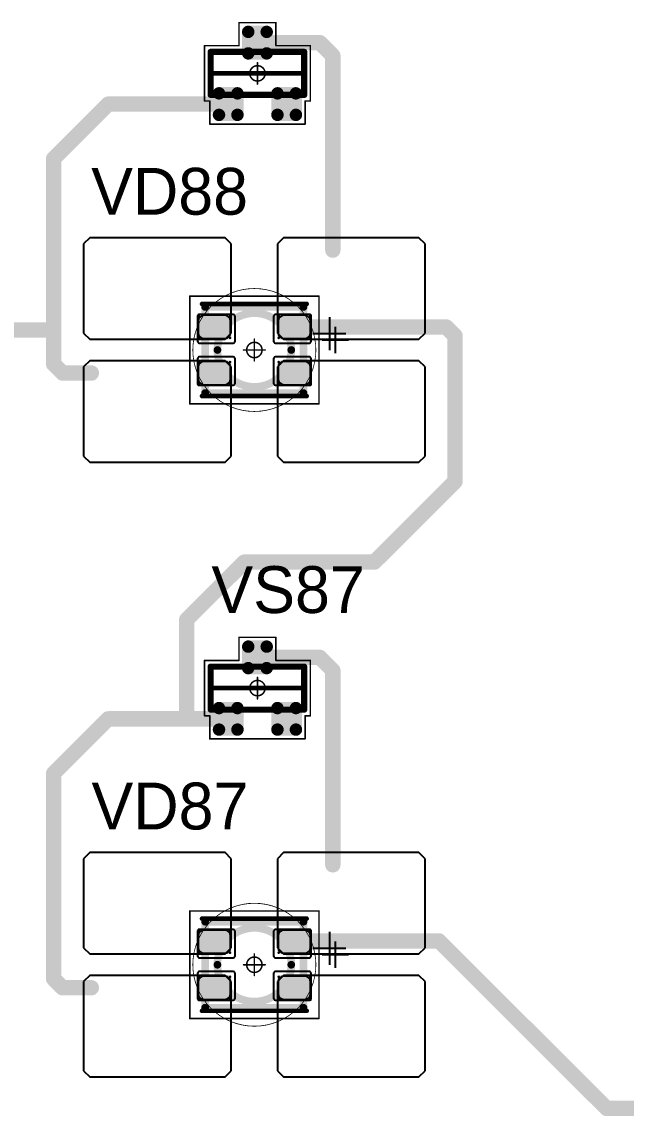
# Model space of a CAD drawing. Header units: millimetres. Extents: x 0 to 400, y 0 to 511.
# Drawn here: x 192.44 to 212.08, y 316.58 to 352.17 of the extents above; entities that cross this region are included whole.
import ezdxf

# ---------------------------------------------------------------- set-up
doc = ezdxf.new("R2010")
doc.units = ezdxf.units.MM
for name, color, linetype in [('Mechanical13', 56, 'Continuous'), ('Mechanical15', 56, 'Continuous'), ('Mechanical2', 216, 'Continuous'), ('TopLayer', 1, 'Continuous'), ('TopOverlay', 2, 'Continuous'), ('TopPaste', 8, 'Continuous'), ('TopSolder', 216, 'Continuous')]:
    doc.layers.add(name, color=color, linetype=linetype)

# ---------------------------------------------------------------- blocks, each defined once
blk = doc.blocks.new('SOT23_509')
at = {"layer": 'Mechanical13', "const_width": 0.2}
for points in [[(-0.7, 1.52), (0.7, 1.52)], [(-0.7, 1.52), (-0.7, -1.52)], [(0.7, 1.52), (0.7, -1.52)], [(-0.7, -1.52), (0.7, -1.52)]]:
    blk.add_lwpolyline(points, dxfattribs=at)
at = {"layer": 'Mechanical13', "const_width": 0.1}
for points in [[(-0.75, 1.52, 1), (-0.65, 1.52, 1)], [(-0.75, 1.52, 1), (-0.65, 1.52, 1)], [(0.65, 1.52, 1), (0.75, 1.52, 1)], [(0.65, 1.52, 1), (0.75, 1.52, 1)], [(-0.75, -1.52, 1), (-0.65, -1.52, 1)], [(-0.75, -1.52, 1), (-0.65, -1.52, 1)], [(0.65, -1.52, 1), (0.75, -1.52, 1)], [(0.65, -1.52, 1), (0.75, -1.52, 1)]]:
    blk.add_lwpolyline(points, format="xyb", close=True, dxfattribs=at)
at = {"layer": 'Mechanical15', "const_width": 0.05}
for points in [[(-1.65, 1.55), (-1.65, -1.55)], [(-1.65, 1.55), (-0.9, 1.55)], [(-0.9, 1.72), (-0.9, 1.55)], [(-0.9, 1.72), (0.9, 1.72)], [(0.9, 1.72), (0.9, 0.6)], [(0, 0.35), (0, -0.35)], [(0.9, 0.6), (1.65, 0.6)], [(1.65, 0.6), (1.65, -0.6)], [(-0.35, 0), (0.35, 0)], [(0.9, -0.6), (1.65, -0.6)], [(0.9, -0.6), (0.9, -1.72)], [(-1.65, -1.55), (-0.9, -1.55)], [(-0.9, -1.55), (-0.9, -1.72)], [(-0.9, -1.72), (0.9, -1.72)]]:
    blk.add_lwpolyline(points, dxfattribs=at)
at = {"layer": 'Mechanical15'}
for points, const_width in [([(-1.662, 1.55, 1), (-1.637, 1.55, 1)], 0.025), ([(-1.662, 1.55, 1), (-1.637, 1.55, 1)], 0.025), ([(-0.913, 1.72, 1), (-0.888, 1.72, 1)], 0.025), ([(-0.913, 1.72, 1), (-0.888, 1.72, 1)], 0.025), ([(-0.913, 1.55, 1), (-0.888, 1.55, 1)], 0.025), ([(-0.913, 1.55, 1), (-0.888, 1.55, 1)], 0.025), ([(0.888, 1.72, 1), (0.913, 1.72, 1)], 0.025), ([(0.888, 1.72, 1), (0.913, 1.72, 1)], 0.025), ([(-0.012, 0.35, 1), (0.012, 0.35, 1)], 0.025), ([(0.888, 0.6, 1), (0.913, 0.6, 1)], 0.025), ([(0.888, 0.6, 1), (0.913, 0.6, 1)], 0.025), ([(1.637, 0.6, 1), (1.662, 0.6, 1)], 0.025), ([(1.637, 0.6, 1), (1.662, 0.6, 1)], 0.025), ([(-0.362, 0, 1), (-0.337, 0, 1)], 0.025), ([(0.25, 0, 1), (-0.25, 0, 1)], 0.05), ([(-0.262, 0, 1), (-0.238, 0, 1)], 0.025), ([(0.238, 0, 1), (0.262, 0, 1)], 0.025), ([(0.337, 0, 1), (0.362, 0, 1)], 0.025), ([(-0.012, -0.35, 1), (0.012, -0.35, 1)], 0.025), ([(0.888, -0.6, 1), (0.913, -0.6, 1)], 0.025), ([(0.888, -0.6, 1), (0.913, -0.6, 1)], 0.025), ([(1.637, -0.6, 1), (1.662, -0.6, 1)], 0.025), ([(1.637, -0.6, 1), (1.662, -0.6, 1)], 0.025), ([(-1.662, -1.55, 1), (-1.637, -1.55, 1)], 0.025), ([(-1.662, -1.55, 1), (-1.637, -1.55, 1)], 0.025), ([(-0.913, -1.55, 1), (-0.888, -1.55, 1)], 0.025), ([(-0.913, -1.55, 1), (-0.888, -1.55, 1)], 0.025), ([(-0.913, -1.72, 1), (-0.888, -1.72, 1)], 0.025), ([(-0.913, -1.72, 1), (-0.888, -1.72, 1)], 0.025), ([(0.888, -1.72, 1), (0.913, -1.72, 1)], 0.025), ([(0.888, -1.72, 1), (0.913, -1.72, 1)], 0.025)]:
    blk.add_lwpolyline(points, format="xyb", close=True, dxfattribs=dict(at, const_width=const_width))
at = {"layer": 'TopLayer', "const_width": 0.1}
for points in [[(-1.4, 1.25, 1), (-1.3, 1.25, 1)], [(-0.7, 1.25, 1), (-0.6, 1.25, 1)], [(-1.4, 0.65, 1), (-1.3, 0.65, 1)], [(-0.7, 0.65, 1), (-0.6, 0.65, 1)], [(0.6, 0.3, 1), (0.7, 0.3, 1)], [(1.3, 0.3, 1), (1.4, 0.3, 1)], [(0.6, -0.3, 1), (0.7, -0.3, 1)], [(1.3, -0.3, 1), (1.4, -0.3, 1)], [(-1.4, -0.65, 1), (-1.3, -0.65, 1)], [(-0.7, -0.65, 1), (-0.6, -0.65, 1)], [(-1.4, -1.25, 1), (-1.3, -1.25, 1)], [(-0.7, -1.25, 1), (-0.6, -1.25, 1)]]:
    blk.add_lwpolyline(points, format="xyb", close=True, dxfattribs=at)
at = {"layer": 'TopLayer'}
for points in [[(-1.45, 1.25), (-1.45, 0.65), (-0.55, 1.25), (-0.55, 0.65)], [(-1.35, 1.35), (-1.35, 0.55), (-0.65, 1.35), (-0.65, 0.55)], [(0.65, 0.4), (0.65, -0.4), (1.35, 0.4), (1.35, -0.4)], [(0.55, 0.3), (0.55, -0.3), (1.45, 0.3), (1.45, -0.3)], [(-1.45, -0.65), (-1.45, -1.25), (-0.55, -0.65), (-0.55, -1.25)], [(-1.35, -0.55), (-1.35, -1.35), (-0.65, -0.55), (-0.65, -1.35)]]:
    blk.add_solid(points, dxfattribs=at)
at = {"layer": 'TopOverlay', "const_width": 0.15}
blk.add_lwpolyline([(0, 1.5), (0, -1.5)], dxfattribs=at)
at = {"layer": 'TopOverlay', "const_width": 0.075}
for points in [[(-0.038, 1.5, 1), (0.038, 1.5, 1)], [(-0.038, -1.5, 1), (0.038, -1.5, 1)]]:
    blk.add_lwpolyline(points, format="xyb", close=True, dxfattribs=at)
at = {"layer": 'TopPaste', "const_width": 0.075}
for points in [[(-1.387, 1.25, 1), (-1.313, 1.25, 1)], [(-0.687, 1.25, 1), (-0.613, 1.25, 1)], [(-1.387, 0.65, 1), (-1.313, 0.65, 1)], [(-0.687, 0.65, 1), (-0.613, 0.65, 1)], [(0.613, 0.3, 1), (0.687, 0.3, 1)], [(1.313, 0.3, 1), (1.387, 0.3, 1)], [(0.613, -0.3, 1), (0.687, -0.3, 1)], [(1.313, -0.3, 1), (1.387, -0.3, 1)], [(-1.387, -0.65, 1), (-1.313, -0.65, 1)], [(-0.687, -0.65, 1), (-0.613, -0.65, 1)], [(-1.387, -1.25, 1), (-1.313, -1.25, 1)], [(-0.687, -1.25, 1), (-0.613, -1.25, 1)]]:
    blk.add_lwpolyline(points, format="xyb", close=True, dxfattribs=at)
at = {"layer": 'TopPaste'}
for points in [[(-1.425, 1.25), (-1.425, 0.65), (-0.575, 1.25), (-0.575, 0.65)], [(-1.35, 1.325), (-1.35, 0.575), (-0.65, 1.325), (-0.65, 0.575)], [(0.65, 0.375), (0.65, -0.375), (1.35, 0.375), (1.35, -0.375)], [(0.575, 0.3), (0.575, -0.3), (1.425, 0.3), (1.425, -0.3)], [(-1.425, -0.65), (-1.425, -1.25), (-0.575, -0.65), (-0.575, -1.25)], [(-1.35, -0.575), (-1.35, -1.325), (-0.65, -0.575), (-0.65, -1.325)]]:
    blk.add_solid(points, dxfattribs=at)
at = {"layer": 'TopSolder', "const_width": 0.202}
for points in [[(-1.451, 1.25, 1), (-1.249, 1.25, 1)], [(-0.751, 1.25, 1), (-0.549, 1.25, 1)], [(-1.451, 0.65, 1), (-1.249, 0.65, 1)], [(-0.751, 0.65, 1), (-0.549, 0.65, 1)], [(0.549, 0.3, 1), (0.751, 0.3, 1)], [(1.249, 0.3, 1), (1.451, 0.3, 1)], [(0.549, -0.3, 1), (0.751, -0.3, 1)], [(1.249, -0.3, 1), (1.451, -0.3, 1)], [(-1.451, -0.65, 1), (-1.249, -0.65, 1)], [(-0.751, -0.65, 1), (-0.549, -0.65, 1)], [(-1.451, -1.25, 1), (-1.249, -1.25, 1)], [(-0.751, -1.25, 1), (-0.549, -1.25, 1)]]:
    blk.add_lwpolyline(points, format="xyb", close=True, dxfattribs=at)
at = {"layer": 'TopSolder'}
for points in [[(-1.35, 1.452), (-1.35, 0.448), (-0.65, 1.452), (-0.65, 0.448)], [(-1.552, 1.25), (-1.552, 0.65), (-0.448, 1.25), (-0.448, 0.65)], [(0.65, 0.502), (0.65, -0.502), (1.35, 0.502), (1.35, -0.502)], [(0.448, 0.3), (0.448, -0.3), (1.552, 0.3), (1.552, -0.3)], [(-1.552, -0.65), (-1.552, -1.25), (-0.448, -0.65), (-0.448, -1.25)], [(-1.35, -0.448), (-1.35, -1.452), (-0.65, -0.448), (-0.65, -1.452)]]:
    blk.add_solid(points, dxfattribs=at)
blk = doc.blocks.new('SOT23_510')
at = {"layer": 'Mechanical13', "const_width": 0.2}
for points in [[(-0.7, 1.52), (0.7, 1.52)], [(-0.7, 1.52), (-0.7, -1.52)], [(0.7, 1.52), (0.7, -1.52)], [(-0.7, -1.52), (0.7, -1.52)]]:
    blk.add_lwpolyline(points, dxfattribs=at)
at = {"layer": 'Mechanical13', "const_width": 0.1}
for points in [[(-0.75, 1.52, 1), (-0.65, 1.52, 1)], [(-0.75, 1.52, 1), (-0.65, 1.52, 1)], [(0.65, 1.52, 1), (0.75, 1.52, 1)], [(0.65, 1.52, 1), (0.75, 1.52, 1)], [(-0.75, -1.52, 1), (-0.65, -1.52, 1)], [(-0.75, -1.52, 1), (-0.65, -1.52, 1)], [(0.65, -1.52, 1), (0.75, -1.52, 1)], [(0.65, -1.52, 1), (0.75, -1.52, 1)]]:
    blk.add_lwpolyline(points, format="xyb", close=True, dxfattribs=at)
at = {"layer": 'Mechanical15', "const_width": 0.05}
for points in [[(-1.65, 1.55), (-1.65, -1.55)], [(-1.65, 1.55), (-0.9, 1.55)], [(-0.9, 1.72), (-0.9, 1.55)], [(-0.9, 1.72), (0.9, 1.72)], [(0.9, 1.72), (0.9, 0.6)], [(0, 0.35), (0, -0.35)], [(0.9, 0.6), (1.65, 0.6)], [(1.65, 0.6), (1.65, -0.6)], [(-0.35, 0), (0.35, 0)], [(0.9, -0.6), (1.65, -0.6)], [(0.9, -0.6), (0.9, -1.72)], [(-1.65, -1.55), (-0.9, -1.55)], [(-0.9, -1.55), (-0.9, -1.72)], [(-0.9, -1.72), (0.9, -1.72)]]:
    blk.add_lwpolyline(points, dxfattribs=at)
at = {"layer": 'Mechanical15'}
for points, const_width in [([(-1.662, 1.55, 1), (-1.637, 1.55, 1)], 0.025), ([(-1.662, 1.55, 1), (-1.637, 1.55, 1)], 0.025), ([(-0.913, 1.72, 1), (-0.888, 1.72, 1)], 0.025), ([(-0.913, 1.72, 1), (-0.888, 1.72, 1)], 0.025), ([(-0.913, 1.55, 1), (-0.888, 1.55, 1)], 0.025), ([(-0.913, 1.55, 1), (-0.888, 1.55, 1)], 0.025), ([(0.888, 1.72, 1), (0.913, 1.72, 1)], 0.025), ([(0.888, 1.72, 1), (0.913, 1.72, 1)], 0.025), ([(-0.012, 0.35, 1), (0.012, 0.35, 1)], 0.025), ([(0.888, 0.6, 1), (0.913, 0.6, 1)], 0.025), ([(0.888, 0.6, 1), (0.913, 0.6, 1)], 0.025), ([(1.637, 0.6, 1), (1.662, 0.6, 1)], 0.025), ([(1.637, 0.6, 1), (1.662, 0.6, 1)], 0.025), ([(-0.362, 0, 1), (-0.337, 0, 1)], 0.025), ([(0.25, 0, 1), (-0.25, 0, 1)], 0.05), ([(-0.262, 0, 1), (-0.238, 0, 1)], 0.025), ([(0.238, 0, 1), (0.262, 0, 1)], 0.025), ([(0.337, 0, 1), (0.362, 0, 1)], 0.025), ([(-0.012, -0.35, 1), (0.012, -0.35, 1)], 0.025), ([(0.888, -0.6, 1), (0.913, -0.6, 1)], 0.025), ([(0.888, -0.6, 1), (0.913, -0.6, 1)], 0.025), ([(1.637, -0.6, 1), (1.662, -0.6, 1)], 0.025), ([(1.637, -0.6, 1), (1.662, -0.6, 1)], 0.025), ([(-1.662, -1.55, 1), (-1.637, -1.55, 1)], 0.025), ([(-1.662, -1.55, 1), (-1.637, -1.55, 1)], 0.025), ([(-0.913, -1.55, 1), (-0.888, -1.55, 1)], 0.025), ([(-0.913, -1.55, 1), (-0.888, -1.55, 1)], 0.025), ([(-0.913, -1.72, 1), (-0.888, -1.72, 1)], 0.025), ([(-0.913, -1.72, 1), (-0.888, -1.72, 1)], 0.025), ([(0.888, -1.72, 1), (0.913, -1.72, 1)], 0.025), ([(0.888, -1.72, 1), (0.913, -1.72, 1)], 0.025)]:
    blk.add_lwpolyline(points, format="xyb", close=True, dxfattribs=dict(at, const_width=const_width))
at = {"layer": 'TopLayer', "const_width": 0.1}
for points in [[(-1.4, 1.25, 1), (-1.3, 1.25, 1)], [(-0.7, 1.25, 1), (-0.6, 1.25, 1)], [(-1.4, 0.65, 1), (-1.3, 0.65, 1)], [(-0.7, 0.65, 1), (-0.6, 0.65, 1)], [(0.6, 0.3, 1), (0.7, 0.3, 1)], [(1.3, 0.3, 1), (1.4, 0.3, 1)], [(0.6, -0.3, 1), (0.7, -0.3, 1)], [(1.3, -0.3, 1), (1.4, -0.3, 1)], [(-1.4, -0.65, 1), (-1.3, -0.65, 1)], [(-0.7, -0.65, 1), (-0.6, -0.65, 1)], [(-1.4, -1.25, 1), (-1.3, -1.25, 1)], [(-0.7, -1.25, 1), (-0.6, -1.25, 1)]]:
    blk.add_lwpolyline(points, format="xyb", close=True, dxfattribs=at)
at = {"layer": 'TopLayer'}
for points in [[(-1.45, 1.25), (-1.45, 0.65), (-0.55, 1.25), (-0.55, 0.65)], [(-1.35, 1.35), (-1.35, 0.55), (-0.65, 1.35), (-0.65, 0.55)], [(0.65, 0.4), (0.65, -0.4), (1.35, 0.4), (1.35, -0.4)], [(0.55, 0.3), (0.55, -0.3), (1.45, 0.3), (1.45, -0.3)], [(-1.45, -0.65), (-1.45, -1.25), (-0.55, -0.65), (-0.55, -1.25)], [(-1.35, -0.55), (-1.35, -1.35), (-0.65, -0.55), (-0.65, -1.35)]]:
    blk.add_solid(points, dxfattribs=at)
at = {"layer": 'TopOverlay', "const_width": 0.15}
blk.add_lwpolyline([(0, 1.5), (0, -1.5)], dxfattribs=at)
at = {"layer": 'TopOverlay', "const_width": 0.075}
for points in [[(-0.038, 1.5, 1), (0.038, 1.5, 1)], [(-0.038, -1.5, 1), (0.038, -1.5, 1)]]:
    blk.add_lwpolyline(points, format="xyb", close=True, dxfattribs=at)
at = {"layer": 'TopPaste', "const_width": 0.075}
for points in [[(-1.387, 1.25, 1), (-1.313, 1.25, 1)], [(-0.687, 1.25, 1), (-0.613, 1.25, 1)], [(-1.387, 0.65, 1), (-1.313, 0.65, 1)], [(-0.687, 0.65, 1), (-0.613, 0.65, 1)], [(0.613, 0.3, 1), (0.687, 0.3, 1)], [(1.313, 0.3, 1), (1.387, 0.3, 1)], [(0.613, -0.3, 1), (0.687, -0.3, 1)], [(1.313, -0.3, 1), (1.387, -0.3, 1)], [(-1.387, -0.65, 1), (-1.313, -0.65, 1)], [(-0.687, -0.65, 1), (-0.613, -0.65, 1)], [(-1.387, -1.25, 1), (-1.313, -1.25, 1)], [(-0.687, -1.25, 1), (-0.613, -1.25, 1)]]:
    blk.add_lwpolyline(points, format="xyb", close=True, dxfattribs=at)
at = {"layer": 'TopPaste'}
for points in [[(-1.425, 1.25), (-1.425, 0.65), (-0.575, 1.25), (-0.575, 0.65)], [(-1.35, 1.325), (-1.35, 0.575), (-0.65, 1.325), (-0.65, 0.575)], [(0.65, 0.375), (0.65, -0.375), (1.35, 0.375), (1.35, -0.375)], [(0.575, 0.3), (0.575, -0.3), (1.425, 0.3), (1.425, -0.3)], [(-1.425, -0.65), (-1.425, -1.25), (-0.575, -0.65), (-0.575, -1.25)], [(-1.35, -0.575), (-1.35, -1.325), (-0.65, -0.575), (-0.65, -1.325)]]:
    blk.add_solid(points, dxfattribs=at)
at = {"layer": 'TopSolder', "const_width": 0.202}
for points in [[(-1.451, 1.25, 1), (-1.249, 1.25, 1)], [(-0.751, 1.25, 1), (-0.549, 1.25, 1)], [(-1.451, 0.65, 1), (-1.249, 0.65, 1)], [(-0.751, 0.65, 1), (-0.549, 0.65, 1)], [(0.549, 0.3, 1), (0.751, 0.3, 1)], [(1.249, 0.3, 1), (1.451, 0.3, 1)], [(0.549, -0.3, 1), (0.751, -0.3, 1)], [(1.249, -0.3, 1), (1.451, -0.3, 1)], [(-1.451, -0.65, 1), (-1.249, -0.65, 1)], [(-0.751, -0.65, 1), (-0.549, -0.65, 1)], [(-1.451, -1.25, 1), (-1.249, -1.25, 1)], [(-0.751, -1.25, 1), (-0.549, -1.25, 1)]]:
    blk.add_lwpolyline(points, format="xyb", close=True, dxfattribs=at)
at = {"layer": 'TopSolder'}
for points in [[(-1.35, 1.452), (-1.35, 0.448), (-0.65, 1.452), (-0.65, 0.448)], [(-1.552, 1.25), (-1.552, 0.65), (-0.448, 1.25), (-0.448, 0.65)], [(0.65, 0.502), (0.65, -0.502), (1.35, 0.502), (1.35, -0.502)], [(0.448, 0.3), (0.448, -0.3), (1.552, 0.3), (1.552, -0.3)], [(-1.552, -0.65), (-1.552, -1.25), (-0.448, -0.65), (-0.448, -1.25)], [(-1.35, -0.448), (-1.35, -1.452), (-0.65, -0.448), (-0.65, -1.452)]]:
    blk.add_solid(points, dxfattribs=at)
blk = doc.blocks.new('E65F_713')
at = {"layer": 'Mechanical13'}
for p, q in [((2.441, 1.071), (2.441, 0)), ((1.905, 0.536), (2.976, 0.536))]:
    blk.add_line(p, q, dxfattribs=at)
at = {"layer": 'Mechanical13', "const_width": 0.25}
for points in [[(-1.6, -1.4), (-1.6, 1.4)], [(-1.6, 1.4), (1.6, 1.4)], [(1.6, -1.4), (1.6, 1.4)], [(-1.6, -1.4), (1.6, -1.4)]]:
    blk.add_lwpolyline(points, dxfattribs=at)
at = {"layer": 'Mechanical13'}
for points, const_width in [([(-1.663, 1.4, 1), (-1.538, 1.4, 1)], 0.125), ([(-1.663, 1.4, 1), (-1.538, 1.4, 1)], 0.125), ([(1.537, 1.4, 1), (1.662, 1.4, 1)], 0.125), ([(1.537, 1.4, 1), (1.662, 1.4, 1)], 0.125), ([(1.2, 0, 1), (-1.2, 0, 1)], 0.25), ([(-1.263, 0, 1), (-1.138, 0, 1)], 0.125), ([(1.137, 0, 1), (1.262, 0, 1)], 0.125), ([(-1.663, -1.4, 1), (-1.538, -1.4, 1)], 0.125), ([(-1.663, -1.4, 1), (-1.538, -1.4, 1)], 0.125), ([(1.537, -1.4, 1), (1.662, -1.4, 1)], 0.125), ([(1.537, -1.4, 1), (1.662, -1.4, 1)], 0.125)]:
    blk.add_lwpolyline(points, format="xyb", close=True, dxfattribs=dict(at, const_width=const_width))
at = {"layer": 'Mechanical15', "const_width": 0.05}
for points in [[(-2.1, 1.75), (2.1, 1.75)], [(-2.1, -1.75), (-2.1, 1.75)], [(2.1, -1.75), (2.1, 1.75)], [(0, -0.35), (0, 0.35)], [(0, -0.35), (0, 0.35)], [(-0.35, 0), (0.35, 0)], [(-0.35, 0), (0.35, 0)], [(-2.1, -1.75), (2.1, -1.75)]]:
    blk.add_lwpolyline(points, dxfattribs=at)
at = {"layer": 'Mechanical15'}
for points, const_width in [([(-2.113, 1.75, 1), (-2.088, 1.75, 1)], 0.025), ([(-2.113, 1.75, 1), (-2.088, 1.75, 1)], 0.025), ([(2.087, 1.75, 1), (2.112, 1.75, 1)], 0.025), ([(2.087, 1.75, 1), (2.112, 1.75, 1)], 0.025), ([(-0.013, 0.35, 1), (0.012, 0.35, 1)], 0.025), ([(-0.013, 0.35, 1), (0.012, 0.35, 1)], 0.025), ([(-0.363, 0, 1), (-0.338, 0, 1)], 0.025), ([(-0.363, 0, 1), (-0.338, 0, 1)], 0.025), ([(0.25, 0, 1), (-0.25, 0, 1)], 0.05), ([(0.25, 0, 1), (-0.25, 0, 1)], 0.05), ([(-0.263, 0, 1), (-0.238, 0, 1)], 0.025), ([(-0.263, 0, 1), (-0.238, 0, 1)], 0.025), ([(0.237, 0, 1), (0.262, 0, 1)], 0.025), ([(0.237, 0, 1), (0.262, 0, 1)], 0.025), ([(0.337, 0, 1), (0.362, 0, 1)], 0.025), ([(0.337, 0, 1), (0.362, 0, 1)], 0.025), ([(-0.013, -0.35, 1), (0.012, -0.35, 1)], 0.025), ([(-0.013, -0.35, 1), (0.012, -0.35, 1)], 0.025), ([(-2.113, -1.75, 1), (-2.088, -1.75, 1)], 0.025), ([(-2.113, -1.75, 1), (-2.088, -1.75, 1)], 0.025), ([(2.087, -1.75, 1), (2.112, -1.75, 1)], 0.025), ([(2.087, -1.75, 1), (2.112, -1.75, 1)], 0.025)]:
    blk.add_lwpolyline(points, format="xyb", close=True, dxfattribs=dict(at, const_width=const_width))
at = {"layer": 'TopLayer'}
for p, q in [((-5.35, 3.65), (-5.55, 3.45)), ((-0.95, 3.65), (-5.35, 3.65)), ((-5.35, 3.65), (-5.35, 3.65)), ((-0.75, 3.45), (-0.95, 3.65)), ((0.95, 3.65), (0.75, 3.45)), ((5.35, 3.65), (0.95, 3.65)), ((0.95, 3.65), (0.95, 3.65)), ((5.55, 3.45), (5.35, 3.65)), ((-5.55, 3.45), (-5.55, 3.45)), ((-5.55, 3.45), (-5.55, 0.55)), ((-0.75, 0.55), (-0.75, 3.45)), ((0.75, 3.45), (0.75, 3.45)), ((0.75, 3.45), (0.75, 0.55)), ((5.55, 0.55), (5.55, 3.45)), ((-5.55, 0.55), (-5.35, 0.35)), ((-0.95, 0.35), (-0.75, 0.55)), ((0.75, 0.55), (0.95, 0.35)), ((5.35, 0.35), (5.55, 0.55)), ((-5.35, 0.35), (-0.95, 0.35)), ((0.95, 0.35), (5.35, 0.35)), ((-5.35, -0.35), (-5.55, -0.55)), ((-0.95, -0.35), (-5.35, -0.35)), ((-5.35, -0.35), (-5.35, -0.35)), ((-0.75, -0.55), (-0.95, -0.35)), ((0.95, -0.35), (0.75, -0.55)), ((5.35, -0.35), (0.95, -0.35)), ((0.95, -0.35), (0.95, -0.35)), ((5.55, -0.55), (5.35, -0.35)), ((-5.55, -0.55), (-5.55, -0.55)), ((-5.55, -0.55), (-5.55, -3.45)), ((-0.75, -3.45), (-0.75, -0.55)), ((0.75, -0.55), (0.75, -0.55)), ((0.75, -0.55), (0.75, -3.45)), ((5.55, -3.45), (5.55, -0.55)), ((-5.55, -3.45), (-5.35, -3.65)), ((-0.95, -3.65), (-0.75, -3.45)), ((0.75, -3.45), (0.95, -3.65)), ((5.35, -3.65), (5.55, -3.45)), ((-5.35, -3.65), (-0.95, -3.65)), ((0.95, -3.65), (5.35, -3.65))]:
    blk.add_line(p, q, dxfattribs=at)
at = {"layer": 'TopLayer', "const_width": 0.04}
for points in [[(-1.83, 1.11, 1), (-1.79, 1.11, 1)], [(-0.81, 1.11, 1), (-0.77, 1.11, 1)], [(0.77, 1.11, 1), (0.81, 1.11, 1)], [(1.79, 1.11, 1), (1.83, 1.11, 1)], [(-1.83, 0.39, 1), (-1.79, 0.39, 1)], [(-0.81, 0.39, 1), (-0.77, 0.39, 1)], [(0.77, 0.39, 1), (0.81, 0.39, 1)], [(1.79, 0.39, 1), (1.83, 0.39, 1)], [(-1.83, -0.39, 1), (-1.79, -0.39, 1)], [(-0.81, -0.39, 1), (-0.77, -0.39, 1)], [(0.77, -0.39, 1), (0.81, -0.39, 1)], [(1.79, -0.39, 1), (1.83, -0.39, 1)], [(-1.83, -1.11, 1), (-1.79, -1.11, 1)], [(-0.81, -1.11, 1), (-0.77, -1.11, 1)], [(0.77, -1.11, 1), (0.81, -1.11, 1)], [(1.79, -1.11, 1), (1.83, -1.11, 1)]]:
    blk.add_lwpolyline(points, format="xyb", close=True, dxfattribs=at)
at = {"layer": 'TopLayer'}
for points in [[(-1.85, 1.11), (-1.85, 0.39), (-0.75, 1.11), (-0.75, 0.39)], [(-1.81, 1.15), (-1.81, 0.35), (-0.79, 1.15), (-0.79, 0.35)], [(0.75, 1.11), (0.75, 0.39), (1.85, 1.11), (1.85, 0.39)], [(0.79, 1.15), (0.79, 0.35), (1.81, 1.15), (1.81, 0.35)], [(-1.81, -0.35), (-1.81, -1.15), (-0.79, -0.35), (-0.79, -1.15)], [(0.79, -0.35), (0.79, -1.15), (1.81, -0.35), (1.81, -1.15)], [(-1.85, -0.39), (-1.85, -1.11), (-0.75, -0.39), (-0.75, -1.11)], [(0.75, -0.39), (0.75, -1.11), (1.85, -0.39), (1.85, -1.11)]]:
    blk.add_solid(points, dxfattribs=at)
at = {"layer": 'TopOverlay'}
for p, q in [((2.628, 0.757), (2.628, -0.1)), ((2.2, 0.328), (3.057, 0.328))]:
    blk.add_line(p, q, dxfattribs=at)
at = {"layer": 'TopOverlay', "const_width": 0.15}
for points in [[(-1.7, 1.5), (1.7, 1.5)], [(-1.7, -1.5), (1.7, -1.5)]]:
    blk.add_lwpolyline(points, dxfattribs=at)
at = {"layer": 'TopOverlay', "const_width": 0.075}
for points in [[(-1.738, 1.5, 1), (-1.663, 1.5, 1)], [(1.662, 1.5, 1), (1.737, 1.5, 1)], [(-1.738, -1.5, 1), (-1.663, -1.5, 1)], [(1.662, -1.5, 1), (1.737, -1.5, 1)]]:
    blk.add_lwpolyline(points, format="xyb", close=True, dxfattribs=at)
at = {"layer": 'TopPaste'}
for p, q in [((-1.773, 1.073), (-1.814, 1.011)), ((-1.711, 1.114), (-1.773, 1.073)), ((-1.638, 1.129), (-1.711, 1.114)), ((-0.963, 1.129), (-1.638, 1.129)), ((-0.889, 1.114), (-0.963, 1.129)), ((-0.827, 1.073), (-0.889, 1.114)), ((-0.786, 1.011), (-0.827, 1.073)), ((0.827, 1.073), (0.786, 1.011)), ((0.889, 1.114), (0.827, 1.073)), ((0.962, 1.129), (0.889, 1.114)), ((1.637, 1.129), (0.962, 1.129)), ((1.711, 1.114), (1.637, 1.129)), ((1.773, 1.073), (1.711, 1.114)), ((1.814, 1.011), (1.773, 1.073)), ((-1.814, 1.011), (-1.829, 0.938)), ((-1.829, 0.938), (-1.829, 0.563)), ((-0.771, 0.938), (-0.786, 1.011)), ((-0.771, 0.563), (-0.771, 0.938)), ((0.786, 1.011), (0.771, 0.938)), ((0.771, 0.938), (0.771, 0.563)), ((1.829, 0.938), (1.814, 1.011)), ((1.829, 0.563), (1.829, 0.938)), ((-1.829, 0.563), (-1.814, 0.489)), ((-1.814, 0.489), (-1.773, 0.427)), ((-1.773, 0.427), (-1.711, 0.386)), ((-1.711, 0.386), (-1.638, 0.371)), ((-1.638, 0.371), (-0.963, 0.371)), ((-0.963, 0.371), (-0.889, 0.386)), ((-0.889, 0.386), (-0.827, 0.427)), ((-0.827, 0.427), (-0.786, 0.489)), ((-0.786, 0.489), (-0.771, 0.563)), ((0.771, 0.563), (0.786, 0.489)), ((0.786, 0.489), (0.827, 0.427)), ((0.827, 0.427), (0.889, 0.386)), ((0.889, 0.386), (0.962, 0.371)), ((0.962, 0.371), (1.637, 0.371)), ((1.637, 0.371), (1.711, 0.386)), ((1.711, 0.386), (1.773, 0.427)), ((1.773, 0.427), (1.814, 0.489)), ((1.814, 0.489), (1.829, 0.563)), ((-1.814, -0.489), (-1.829, -0.563)), ((-1.829, -0.563), (-1.829, -0.938)), ((-1.773, -0.427), (-1.814, -0.489)), ((-1.711, -0.386), (-1.773, -0.427)), ((-1.638, -0.371), (-1.711, -0.386)), ((-0.963, -0.371), (-1.638, -0.371)), ((-0.889, -0.386), (-0.963, -0.371)), ((-0.827, -0.427), (-0.889, -0.386)), ((-0.786, -0.489), (-0.827, -0.427)), ((-0.771, -0.563), (-0.786, -0.489)), ((-0.771, -0.938), (-0.771, -0.563)), ((0.786, -0.489), (0.771, -0.563)), ((0.771, -0.563), (0.771, -0.938)), ((0.827, -0.427), (0.786, -0.489)), ((0.889, -0.386), (0.827, -0.427)), ((0.962, -0.371), (0.889, -0.386)), ((1.637, -0.371), (0.962, -0.371)), ((1.711, -0.386), (1.637, -0.371)), ((1.773, -0.427), (1.711, -0.386)), ((1.814, -0.489), (1.773, -0.427)), ((1.829, -0.563), (1.814, -0.489)), ((1.829, -0.938), (1.829, -0.563)), ((-1.829, -0.938), (-1.814, -1.011)), ((-1.814, -1.011), (-1.773, -1.073)), ((-0.827, -1.073), (-0.786, -1.011)), ((-0.786, -1.011), (-0.771, -0.938)), ((0.771, -0.938), (0.786, -1.011)), ((0.786, -1.011), (0.827, -1.073)), ((1.773, -1.073), (1.814, -1.011)), ((1.814, -1.011), (1.829, -0.938)), ((-1.773, -1.073), (-1.711, -1.114)), ((-1.711, -1.114), (-1.638, -1.129)), ((-1.638, -1.129), (-0.963, -1.129)), ((-0.963, -1.129), (-0.889, -1.114)), ((-0.889, -1.114), (-0.827, -1.073)), ((0.827, -1.073), (0.889, -1.114)), ((0.889, -1.114), (0.962, -1.129)), ((0.962, -1.129), (1.637, -1.129)), ((1.637, -1.129), (1.711, -1.114)), ((1.711, -1.114), (1.773, -1.073))]:
    blk.add_line(p, q, dxfattribs=at)
at = {"layer": 'TopSolder'}
for p, q in [((-1.842, 1.129), (-1.85, 1.111)), ((-1.85, 1.111), (-1.85, 1.101)), ((-1.85, 1.101), (-1.85, 1.101)), ((-1.85, 1.101), (-1.85, 0.301)), ((-1.828, 1.143), (-1.842, 1.129)), ((-1.81, 1.151), (-1.828, 1.143)), ((-1.8, 1.151), (-1.81, 1.151)), ((-0.7, 1.151), (-1.8, 1.151)), ((-0.685, 1.151), (-0.7, 1.151)), ((-0.7, 1.151), (-0.7, 1.151)), ((-0.658, 1.139), (-0.685, 1.151)), ((-0.636, 1.118), (-0.658, 1.139)), ((-0.625, 1.09), (-0.636, 1.118)), ((-0.625, 1.076), (-0.625, 1.09)), ((-0.625, 0.301), (-0.625, 1.076)), ((0.636, 1.118), (0.625, 1.09)), ((0.625, 1.09), (0.625, 1.076)), ((0.625, 1.076), (0.625, 1.076)), ((0.625, 1.076), (0.625, 0.301)), ((0.657, 1.139), (0.636, 1.118)), ((0.685, 1.151), (0.657, 1.139)), ((0.7, 1.151), (0.685, 1.151)), ((1.8, 1.151), (0.7, 1.151)), ((1.81, 1.151), (1.8, 1.151)), ((1.8, 1.151), (1.8, 1.151)), ((1.828, 1.143), (1.81, 1.151)), ((1.842, 1.129), (1.828, 1.143)), ((1.85, 1.111), (1.842, 1.129)), ((1.85, 1.101), (1.85, 1.111)), ((1.85, 0.301), (1.85, 1.101)), ((-1.85, 0.301), (-1.85, 0.286)), ((-1.85, 0.286), (-1.839, 0.258)), ((-1.839, 0.258), (-1.818, 0.237)), ((-1.818, 0.237), (-1.79, 0.226)), ((-1.79, 0.226), (-1.775, 0.226)), ((-1.775, 0.226), (-1.775, 0.226)), ((-1.775, 0.226), (-0.7, 0.226)), ((-0.7, 0.226), (-0.685, 0.226)), ((-0.685, 0.226), (-0.658, 0.237)), ((-0.658, 0.237), (-0.636, 0.258)), ((-0.636, 0.258), (-0.625, 0.286)), ((-0.625, 0.286), (-0.625, 0.301)), ((-0.625, 0.301), (-0.625, 0.301)), ((0.625, 0.301), (0.625, 0.286)), ((0.625, 0.286), (0.636, 0.258)), ((0.636, 0.258), (0.657, 0.237)), ((0.657, 0.237), (0.685, 0.226)), ((0.685, 0.226), (0.7, 0.226)), ((0.7, 0.226), (0.7, 0.226)), ((0.7, 0.226), (1.775, 0.226)), ((1.775, 0.226), (1.79, 0.226)), ((1.79, 0.226), (1.817, 0.237)), ((1.817, 0.237), (1.839, 0.258)), ((1.839, 0.258), (1.85, 0.286)), ((1.85, 0.286), (1.85, 0.301)), ((1.85, 0.301), (1.85, 0.301)), ((-1.839, -0.257), (-1.85, -0.285)), ((-1.85, -0.285), (-1.85, -0.299)), ((-1.85, -0.299), (-1.85, -0.299)), ((-1.85, -0.299), (-1.85, -1.099)), ((-1.818, -0.236), (-1.839, -0.257)), ((-1.79, -0.224), (-1.818, -0.236)), ((-1.775, -0.224), (-1.79, -0.224)), ((-0.7, -0.224), (-1.775, -0.224)), ((-0.685, -0.224), (-0.7, -0.224)), ((-0.7, -0.224), (-0.7, -0.224)), ((-0.658, -0.236), (-0.685, -0.224)), ((-0.636, -0.257), (-0.658, -0.236)), ((-0.625, -0.285), (-0.636, -0.257)), ((-0.625, -0.299), (-0.625, -0.285)), ((-0.625, -1.074), (-0.625, -0.299)), ((0.636, -0.257), (0.625, -0.285)), ((0.625, -0.285), (0.625, -0.299)), ((0.625, -0.299), (0.625, -0.299)), ((0.625, -0.299), (0.625, -1.074)), ((0.657, -0.236), (0.636, -0.257)), ((0.685, -0.224), (0.657, -0.236)), ((0.7, -0.224), (0.685, -0.224)), ((1.775, -0.224), (0.7, -0.224)), ((1.79, -0.224), (1.775, -0.224)), ((1.775, -0.224), (1.775, -0.224)), ((1.817, -0.236), (1.79, -0.224)), ((1.839, -0.257), (1.817, -0.236)), ((1.85, -0.285), (1.839, -0.257)), ((1.85, -0.299), (1.85, -0.285)), ((1.85, -1.099), (1.85, -0.299)), ((-1.85, -1.099), (-1.85, -1.109)), ((-1.85, -1.109), (-1.842, -1.128)), ((-1.842, -1.128), (-1.828, -1.142)), ((-1.828, -1.142), (-1.81, -1.149)), ((-1.81, -1.149), (-1.8, -1.149)), ((-1.8, -1.149), (-0.7, -1.149)), ((-1.8, -1.149), (-1.8, -1.149)), ((-0.7, -1.149), (-0.685, -1.149)), ((-0.685, -1.149), (-0.658, -1.138)), ((-0.658, -1.138), (-0.636, -1.117)), ((-0.636, -1.117), (-0.625, -1.089)), ((-0.625, -1.089), (-0.625, -1.074)), ((-0.625, -1.074), (-0.625, -1.074)), ((0.625, -1.074), (0.625, -1.089)), ((0.625, -1.089), (0.636, -1.117)), ((0.636, -1.117), (0.657, -1.138)), ((0.657, -1.138), (0.685, -1.149)), ((0.685, -1.149), (0.7, -1.149)), ((0.7, -1.149), (1.8, -1.149)), ((0.7, -1.149), (0.7, -1.149)), ((1.8, -1.149), (1.81, -1.149)), ((1.81, -1.149), (1.828, -1.142)), ((1.828, -1.142), (1.842, -1.128)), ((1.842, -1.128), (1.85, -1.109)), ((1.85, -1.109), (1.85, -1.099)), ((1.85, -1.099), (1.85, -1.099))]:
    blk.add_line(p, q, dxfattribs=at)
blk = doc.blocks.new('E65F_714')
at = {"layer": 'Mechanical13'}
for p, q in [((2.441, 1.071), (2.441, 0)), ((1.905, 0.536), (2.976, 0.536))]:
    blk.add_line(p, q, dxfattribs=at)
at = {"layer": 'Mechanical13', "const_width": 0.25}
for points in [[(-1.6, -1.4), (-1.6, 1.4)], [(-1.6, 1.4), (1.6, 1.4)], [(1.6, -1.4), (1.6, 1.4)], [(-1.6, -1.4), (1.6, -1.4)]]:
    blk.add_lwpolyline(points, dxfattribs=at)
at = {"layer": 'Mechanical13'}
for points, const_width in [([(-1.663, 1.4, 1), (-1.538, 1.4, 1)], 0.125), ([(-1.663, 1.4, 1), (-1.538, 1.4, 1)], 0.125), ([(1.537, 1.4, 1), (1.662, 1.4, 1)], 0.125), ([(1.537, 1.4, 1), (1.662, 1.4, 1)], 0.125), ([(1.2, 0, 1), (-1.2, 0, 1)], 0.25), ([(-1.263, 0, 1), (-1.138, 0, 1)], 0.125), ([(1.137, 0, 1), (1.262, 0, 1)], 0.125), ([(-1.663, -1.4, 1), (-1.538, -1.4, 1)], 0.125), ([(-1.663, -1.4, 1), (-1.538, -1.4, 1)], 0.125), ([(1.537, -1.4, 1), (1.662, -1.4, 1)], 0.125), ([(1.537, -1.4, 1), (1.662, -1.4, 1)], 0.125)]:
    blk.add_lwpolyline(points, format="xyb", close=True, dxfattribs=dict(at, const_width=const_width))
at = {"layer": 'Mechanical15', "const_width": 0.05}
for points in [[(-2.1, 1.75), (2.1, 1.75)], [(-2.1, -1.75), (-2.1, 1.75)], [(2.1, -1.75), (2.1, 1.75)], [(0, -0.35), (0, 0.35)], [(0, -0.35), (0, 0.35)], [(-0.35, 0), (0.35, 0)], [(-0.35, 0), (0.35, 0)], [(-2.1, -1.75), (2.1, -1.75)]]:
    blk.add_lwpolyline(points, dxfattribs=at)
at = {"layer": 'Mechanical15'}
for points, const_width in [([(-2.113, 1.75, 1), (-2.088, 1.75, 1)], 0.025), ([(-2.113, 1.75, 1), (-2.088, 1.75, 1)], 0.025), ([(2.087, 1.75, 1), (2.112, 1.75, 1)], 0.025), ([(2.087, 1.75, 1), (2.112, 1.75, 1)], 0.025), ([(-0.013, 0.35, 1), (0.012, 0.35, 1)], 0.025), ([(-0.013, 0.35, 1), (0.012, 0.35, 1)], 0.025), ([(-0.363, 0, 1), (-0.338, 0, 1)], 0.025), ([(-0.363, 0, 1), (-0.338, 0, 1)], 0.025), ([(0.25, 0, 1), (-0.25, 0, 1)], 0.05), ([(0.25, 0, 1), (-0.25, 0, 1)], 0.05), ([(-0.263, 0, 1), (-0.238, 0, 1)], 0.025), ([(-0.263, 0, 1), (-0.238, 0, 1)], 0.025), ([(0.237, 0, 1), (0.262, 0, 1)], 0.025), ([(0.237, 0, 1), (0.262, 0, 1)], 0.025), ([(0.337, 0, 1), (0.362, 0, 1)], 0.025), ([(0.337, 0, 1), (0.362, 0, 1)], 0.025), ([(-0.013, -0.35, 1), (0.012, -0.35, 1)], 0.025), ([(-0.013, -0.35, 1), (0.012, -0.35, 1)], 0.025), ([(-2.113, -1.75, 1), (-2.088, -1.75, 1)], 0.025), ([(-2.113, -1.75, 1), (-2.088, -1.75, 1)], 0.025), ([(2.087, -1.75, 1), (2.112, -1.75, 1)], 0.025), ([(2.087, -1.75, 1), (2.112, -1.75, 1)], 0.025)]:
    blk.add_lwpolyline(points, format="xyb", close=True, dxfattribs=dict(at, const_width=const_width))
at = {"layer": 'TopLayer'}
for p, q in [((-5.35, 3.65), (-5.55, 3.45)), ((-0.95, 3.65), (-5.35, 3.65)), ((-5.35, 3.65), (-5.35, 3.65)), ((-0.75, 3.45), (-0.95, 3.65)), ((0.95, 3.65), (0.75, 3.45)), ((5.35, 3.65), (0.95, 3.65)), ((0.95, 3.65), (0.95, 3.65)), ((5.55, 3.45), (5.35, 3.65)), ((-5.55, 3.45), (-5.55, 3.45)), ((-5.55, 3.45), (-5.55, 0.55)), ((-0.75, 0.55), (-0.75, 3.45)), ((0.75, 3.45), (0.75, 3.45)), ((0.75, 3.45), (0.75, 0.55)), ((5.55, 0.55), (5.55, 3.45)), ((-5.55, 0.55), (-5.35, 0.35)), ((-0.95, 0.35), (-0.75, 0.55)), ((0.75, 0.55), (0.95, 0.35)), ((5.35, 0.35), (5.55, 0.55)), ((-5.35, 0.35), (-0.95, 0.35)), ((0.95, 0.35), (5.35, 0.35)), ((-5.35, -0.35), (-5.55, -0.55)), ((-0.95, -0.35), (-5.35, -0.35)), ((-5.35, -0.35), (-5.35, -0.35)), ((-0.75, -0.55), (-0.95, -0.35)), ((0.95, -0.35), (0.75, -0.55)), ((5.35, -0.35), (0.95, -0.35)), ((0.95, -0.35), (0.95, -0.35)), ((5.55, -0.55), (5.35, -0.35)), ((-5.55, -0.55), (-5.55, -0.55)), ((-5.55, -0.55), (-5.55, -3.45)), ((-0.75, -3.45), (-0.75, -0.55)), ((0.75, -0.55), (0.75, -0.55)), ((0.75, -0.55), (0.75, -3.45)), ((5.55, -3.45), (5.55, -0.55)), ((-5.55, -3.45), (-5.35, -3.65)), ((-0.95, -3.65), (-0.75, -3.45)), ((0.75, -3.45), (0.95, -3.65)), ((5.35, -3.65), (5.55, -3.45)), ((-5.35, -3.65), (-0.95, -3.65)), ((0.95, -3.65), (5.35, -3.65))]:
    blk.add_line(p, q, dxfattribs=at)
at = {"layer": 'TopLayer', "const_width": 0.04}
for points in [[(-1.83, 1.11, 1), (-1.79, 1.11, 1)], [(-0.81, 1.11, 1), (-0.77, 1.11, 1)], [(0.77, 1.11, 1), (0.81, 1.11, 1)], [(1.79, 1.11, 1), (1.83, 1.11, 1)], [(-1.83, 0.39, 1), (-1.79, 0.39, 1)], [(-0.81, 0.39, 1), (-0.77, 0.39, 1)], [(0.77, 0.39, 1), (0.81, 0.39, 1)], [(1.79, 0.39, 1), (1.83, 0.39, 1)], [(-1.83, -0.39, 1), (-1.79, -0.39, 1)], [(-0.81, -0.39, 1), (-0.77, -0.39, 1)], [(0.77, -0.39, 1), (0.81, -0.39, 1)], [(1.79, -0.39, 1), (1.83, -0.39, 1)], [(-1.83, -1.11, 1), (-1.79, -1.11, 1)], [(-0.81, -1.11, 1), (-0.77, -1.11, 1)], [(0.77, -1.11, 1), (0.81, -1.11, 1)], [(1.79, -1.11, 1), (1.83, -1.11, 1)]]:
    blk.add_lwpolyline(points, format="xyb", close=True, dxfattribs=at)
at = {"layer": 'TopLayer'}
for points in [[(-1.85, 1.11), (-1.85, 0.39), (-0.75, 1.11), (-0.75, 0.39)], [(-1.81, 1.15), (-1.81, 0.35), (-0.79, 1.15), (-0.79, 0.35)], [(0.75, 1.11), (0.75, 0.39), (1.85, 1.11), (1.85, 0.39)], [(0.79, 1.15), (0.79, 0.35), (1.81, 1.15), (1.81, 0.35)], [(-1.81, -0.35), (-1.81, -1.15), (-0.79, -0.35), (-0.79, -1.15)], [(0.79, -0.35), (0.79, -1.15), (1.81, -0.35), (1.81, -1.15)], [(-1.85, -0.39), (-1.85, -1.11), (-0.75, -0.39), (-0.75, -1.11)], [(0.75, -0.39), (0.75, -1.11), (1.85, -0.39), (1.85, -1.11)]]:
    blk.add_solid(points, dxfattribs=at)
at = {"layer": 'TopOverlay'}
for p, q in [((2.628, 0.757), (2.628, -0.1)), ((2.2, 0.328), (3.057, 0.328))]:
    blk.add_line(p, q, dxfattribs=at)
at = {"layer": 'TopOverlay', "const_width": 0.15}
for points in [[(-1.7, 1.5), (1.7, 1.5)], [(-1.7, -1.5), (1.7, -1.5)]]:
    blk.add_lwpolyline(points, dxfattribs=at)
at = {"layer": 'TopOverlay', "const_width": 0.075}
for points in [[(-1.738, 1.5, 1), (-1.663, 1.5, 1)], [(1.662, 1.5, 1), (1.737, 1.5, 1)], [(-1.738, -1.5, 1), (-1.663, -1.5, 1)], [(1.662, -1.5, 1), (1.737, -1.5, 1)]]:
    blk.add_lwpolyline(points, format="xyb", close=True, dxfattribs=at)
at = {"layer": 'TopPaste'}
for p, q in [((-1.773, 1.073), (-1.814, 1.011)), ((-1.711, 1.114), (-1.773, 1.073)), ((-1.638, 1.129), (-1.711, 1.114)), ((-0.963, 1.129), (-1.638, 1.129)), ((-0.889, 1.114), (-0.963, 1.129)), ((-0.827, 1.073), (-0.889, 1.114)), ((-0.786, 1.011), (-0.827, 1.073)), ((0.827, 1.073), (0.786, 1.011)), ((0.889, 1.114), (0.827, 1.073)), ((0.962, 1.129), (0.889, 1.114)), ((1.637, 1.129), (0.962, 1.129)), ((1.711, 1.114), (1.637, 1.129)), ((1.773, 1.073), (1.711, 1.114)), ((1.814, 1.011), (1.773, 1.073)), ((-1.814, 1.011), (-1.829, 0.938)), ((-1.829, 0.938), (-1.829, 0.563)), ((-0.771, 0.938), (-0.786, 1.011)), ((-0.771, 0.563), (-0.771, 0.938)), ((0.786, 1.011), (0.771, 0.938)), ((0.771, 0.938), (0.771, 0.563)), ((1.829, 0.938), (1.814, 1.011)), ((1.829, 0.563), (1.829, 0.938)), ((-1.829, 0.563), (-1.814, 0.489)), ((-1.814, 0.489), (-1.773, 0.427)), ((-1.773, 0.427), (-1.711, 0.386)), ((-1.711, 0.386), (-1.638, 0.371)), ((-1.638, 0.371), (-0.963, 0.371)), ((-0.963, 0.371), (-0.889, 0.386)), ((-0.889, 0.386), (-0.827, 0.427)), ((-0.827, 0.427), (-0.786, 0.489)), ((-0.786, 0.489), (-0.771, 0.563)), ((0.771, 0.563), (0.786, 0.489)), ((0.786, 0.489), (0.827, 0.427)), ((0.827, 0.427), (0.889, 0.386)), ((0.889, 0.386), (0.962, 0.371)), ((0.962, 0.371), (1.637, 0.371)), ((1.637, 0.371), (1.711, 0.386)), ((1.711, 0.386), (1.773, 0.427)), ((1.773, 0.427), (1.814, 0.489)), ((1.814, 0.489), (1.829, 0.563)), ((-1.814, -0.489), (-1.829, -0.563)), ((-1.829, -0.563), (-1.829, -0.938)), ((-1.773, -0.427), (-1.814, -0.489)), ((-1.711, -0.386), (-1.773, -0.427)), ((-1.638, -0.371), (-1.711, -0.386)), ((-0.963, -0.371), (-1.638, -0.371)), ((-0.889, -0.386), (-0.963, -0.371)), ((-0.827, -0.427), (-0.889, -0.386)), ((-0.786, -0.489), (-0.827, -0.427)), ((-0.771, -0.563), (-0.786, -0.489)), ((-0.771, -0.938), (-0.771, -0.563)), ((0.786, -0.489), (0.771, -0.563)), ((0.771, -0.563), (0.771, -0.938)), ((0.827, -0.427), (0.786, -0.489)), ((0.889, -0.386), (0.827, -0.427)), ((0.962, -0.371), (0.889, -0.386)), ((1.637, -0.371), (0.962, -0.371)), ((1.711, -0.386), (1.637, -0.371)), ((1.773, -0.427), (1.711, -0.386)), ((1.814, -0.489), (1.773, -0.427)), ((1.829, -0.563), (1.814, -0.489)), ((1.829, -0.938), (1.829, -0.563)), ((-1.829, -0.938), (-1.814, -1.011)), ((-1.814, -1.011), (-1.773, -1.073)), ((-0.827, -1.073), (-0.786, -1.011)), ((-0.786, -1.011), (-0.771, -0.938)), ((0.771, -0.938), (0.786, -1.011)), ((0.786, -1.011), (0.827, -1.073)), ((1.773, -1.073), (1.814, -1.011)), ((1.814, -1.011), (1.829, -0.938)), ((-1.773, -1.073), (-1.711, -1.114)), ((-1.711, -1.114), (-1.638, -1.129)), ((-1.638, -1.129), (-0.963, -1.129)), ((-0.963, -1.129), (-0.889, -1.114)), ((-0.889, -1.114), (-0.827, -1.073)), ((0.827, -1.073), (0.889, -1.114)), ((0.889, -1.114), (0.962, -1.129)), ((0.962, -1.129), (1.637, -1.129)), ((1.637, -1.129), (1.711, -1.114)), ((1.711, -1.114), (1.773, -1.073))]:
    blk.add_line(p, q, dxfattribs=at)
at = {"layer": 'TopSolder'}
for p, q in [((-1.842, 1.129), (-1.85, 1.111)), ((-1.85, 1.111), (-1.85, 1.101)), ((-1.85, 1.101), (-1.85, 1.101)), ((-1.85, 1.101), (-1.85, 0.301)), ((-1.828, 1.143), (-1.842, 1.129)), ((-1.81, 1.151), (-1.828, 1.143)), ((-1.8, 1.151), (-1.81, 1.151)), ((-0.7, 1.151), (-1.8, 1.151)), ((-0.685, 1.151), (-0.7, 1.151)), ((-0.7, 1.151), (-0.7, 1.151)), ((-0.658, 1.139), (-0.685, 1.151)), ((-0.636, 1.118), (-0.658, 1.139)), ((-0.625, 1.09), (-0.636, 1.118)), ((-0.625, 1.076), (-0.625, 1.09)), ((-0.625, 0.301), (-0.625, 1.076)), ((0.636, 1.118), (0.625, 1.09)), ((0.625, 1.09), (0.625, 1.076)), ((0.625, 1.076), (0.625, 1.076)), ((0.625, 1.076), (0.625, 0.301)), ((0.657, 1.139), (0.636, 1.118)), ((0.685, 1.151), (0.657, 1.139)), ((0.7, 1.151), (0.685, 1.151)), ((1.8, 1.151), (0.7, 1.151)), ((1.81, 1.151), (1.8, 1.151)), ((1.8, 1.151), (1.8, 1.151)), ((1.828, 1.143), (1.81, 1.151)), ((1.842, 1.129), (1.828, 1.143)), ((1.85, 1.111), (1.842, 1.129)), ((1.85, 1.101), (1.85, 1.111)), ((1.85, 0.301), (1.85, 1.101)), ((-1.85, 0.301), (-1.85, 0.286)), ((-1.85, 0.286), (-1.839, 0.258)), ((-1.839, 0.258), (-1.818, 0.237)), ((-1.818, 0.237), (-1.79, 0.226)), ((-1.79, 0.226), (-1.775, 0.226)), ((-1.775, 0.226), (-1.775, 0.226)), ((-1.775, 0.226), (-0.7, 0.226)), ((-0.7, 0.226), (-0.685, 0.226)), ((-0.685, 0.226), (-0.658, 0.237)), ((-0.658, 0.237), (-0.636, 0.258)), ((-0.636, 0.258), (-0.625, 0.286)), ((-0.625, 0.286), (-0.625, 0.301)), ((-0.625, 0.301), (-0.625, 0.301)), ((0.625, 0.301), (0.625, 0.286)), ((0.625, 0.286), (0.636, 0.258)), ((0.636, 0.258), (0.657, 0.237)), ((0.657, 0.237), (0.685, 0.226)), ((0.685, 0.226), (0.7, 0.226)), ((0.7, 0.226), (0.7, 0.226)), ((0.7, 0.226), (1.775, 0.226)), ((1.775, 0.226), (1.79, 0.226)), ((1.79, 0.226), (1.817, 0.237)), ((1.817, 0.237), (1.839, 0.258)), ((1.839, 0.258), (1.85, 0.286)), ((1.85, 0.286), (1.85, 0.301)), ((1.85, 0.301), (1.85, 0.301)), ((-1.839, -0.257), (-1.85, -0.285)), ((-1.85, -0.285), (-1.85, -0.299)), ((-1.85, -0.299), (-1.85, -0.299)), ((-1.85, -0.299), (-1.85, -1.099)), ((-1.818, -0.236), (-1.839, -0.257)), ((-1.79, -0.224), (-1.818, -0.236)), ((-1.775, -0.224), (-1.79, -0.224)), ((-0.7, -0.224), (-1.775, -0.224)), ((-0.685, -0.224), (-0.7, -0.224)), ((-0.7, -0.224), (-0.7, -0.224)), ((-0.658, -0.236), (-0.685, -0.224)), ((-0.636, -0.257), (-0.658, -0.236)), ((-0.625, -0.285), (-0.636, -0.257)), ((-0.625, -0.299), (-0.625, -0.285)), ((-0.625, -1.074), (-0.625, -0.299)), ((0.636, -0.257), (0.625, -0.285)), ((0.625, -0.285), (0.625, -0.299)), ((0.625, -0.299), (0.625, -0.299)), ((0.625, -0.299), (0.625, -1.074)), ((0.657, -0.236), (0.636, -0.257)), ((0.685, -0.224), (0.657, -0.236)), ((0.7, -0.224), (0.685, -0.224)), ((1.775, -0.224), (0.7, -0.224)), ((1.79, -0.224), (1.775, -0.224)), ((1.775, -0.224), (1.775, -0.224)), ((1.817, -0.236), (1.79, -0.224)), ((1.839, -0.257), (1.817, -0.236)), ((1.85, -0.285), (1.839, -0.257)), ((1.85, -0.299), (1.85, -0.285)), ((1.85, -1.099), (1.85, -0.299)), ((-1.85, -1.099), (-1.85, -1.109)), ((-1.85, -1.109), (-1.842, -1.128)), ((-1.842, -1.128), (-1.828, -1.142)), ((-1.828, -1.142), (-1.81, -1.149)), ((-1.81, -1.149), (-1.8, -1.149)), ((-1.8, -1.149), (-0.7, -1.149)), ((-1.8, -1.149), (-1.8, -1.149)), ((-0.7, -1.149), (-0.685, -1.149)), ((-0.685, -1.149), (-0.658, -1.138)), ((-0.658, -1.138), (-0.636, -1.117)), ((-0.636, -1.117), (-0.625, -1.089)), ((-0.625, -1.089), (-0.625, -1.074)), ((-0.625, -1.074), (-0.625, -1.074)), ((0.625, -1.074), (0.625, -1.089)), ((0.625, -1.089), (0.636, -1.117)), ((0.636, -1.117), (0.657, -1.138)), ((0.657, -1.138), (0.685, -1.149)), ((0.685, -1.149), (0.7, -1.149)), ((0.7, -1.149), (1.8, -1.149)), ((0.7, -1.149), (0.7, -1.149)), ((1.8, -1.149), (1.81, -1.149)), ((1.81, -1.149), (1.828, -1.142)), ((1.828, -1.142), (1.842, -1.128)), ((1.842, -1.128), (1.85, -1.109)), ((1.85, -1.109), (1.85, -1.099)), ((1.85, -1.099), (1.85, -1.099))]:
    blk.add_line(p, q, dxfattribs=at)

msp = doc.modelspace()

# ---------------------------------------------------------------- linework, layer by layer
at = {"layer": 'Mechanical2'}
for points, const_width in [([(202, 341.5, 1), (198, 341.5, 1)], 0.0254), ([(200, 343.5, 1), (200, 343.5, 1)], 0.0005), ([(197.994, 341.5, 1), (198.006, 341.5, 1)], 0.0127), ([(198, 341.5, 1), (198, 341.5, 1)], 0.0005), ([(201.994, 341.5, 1), (202.006, 341.5, 1)], 0.0127), ([(202, 341.5, 1), (202, 341.5, 1)], 0.0005), ([(200, 339.5, 1), (200, 339.5, 1)], 0.0005), ([(202, 321.5, 1), (198, 321.5, 1)], 0.0254), ([(200, 323.5, 1), (200, 323.5, 1)], 0.0005), ([(197.994, 321.5, 1), (198.006, 321.5, 1)], 0.0127), ([(198, 321.5, 1), (198, 321.5, 1)], 0.0005), ([(201.994, 321.5, 1), (202.006, 321.5, 1)], 0.0127), ([(202, 321.5, 1), (202, 321.5, 1)], 0.0005), ([(200, 319.5, 1), (200, 319.5, 1)], 0.0005)]:
    msp.add_lwpolyline(points, format="xyb", close=True, dxfattribs=dict(at, const_width=const_width))
at = {"layer": 'Mechanical2', "const_width": 0.001}
for points in [[(200, 339.5), (200, 343.5)], [(198, 341.5), (202, 341.5)], [(200, 319.5), (200, 323.5)], [(198, 321.5), (202, 321.5)]]:
    msp.add_lwpolyline(points, dxfattribs=at)
at = {"layer": 'TopLayer', "const_width": 0.5}
for points in [[(200.1, 351.5), (202.126, 351.5)], [(202.126, 351.5), (202.551, 351.075)], [(202.551, 344.75), (202.551, 351.075)], [(193.476, 347.725), (195.25, 349.5)], [(195.25, 349.5), (199.15, 349.5)], [(193.476, 342.15), (193.476, 347.725)], [(201.401, 342.25), (206.233, 342.25)], [(206.233, 342.25), (206.526, 341.957)], [(181.4, 342.15), (193.375, 342.15)], [(193.476, 341.043), (193.476, 342.15)], [(206.526, 337.225), (206.526, 341.957)], [(193.476, 341.043), (193.768, 340.75)], [(193.768, 340.75), (194.701, 340.75)], [(203.901, 334.6), (206.526, 337.225)], [(197.801, 332.725), (199.676, 334.6)], [(199.676, 334.6), (203.901, 334.6)], [(197.801, 329.5), (197.801, 332.725)], [(200.1, 331.5), (202.126, 331.5)], [(202.126, 331.5), (202.551, 331.075)], [(202.551, 324.75), (202.551, 331.075)], [(193.476, 327.725), (195.25, 329.5)], [(195.25, 329.5), (199.15, 329.5)], [(193.476, 322.15), (193.476, 327.725)], [(193.476, 321.043), (193.476, 322.15)], [(201.426, 322.275), (206, 322.275)], [(206, 322.275), (211.451, 316.825)], [(193.476, 321.043), (193.768, 320.75)], [(193.768, 320.75), (194.701, 320.75)], [(211.451, 316.825), (227.576, 316.825)]]:
    msp.add_lwpolyline(points, dxfattribs=at)
at = {"layer": 'TopLayer', "const_width": 0.25}
for points in [[(199.975, 351.5, 1), (200.225, 351.5, 1)], [(202.001, 351.5, 1), (202.251, 351.5, 1)], [(202.001, 351.5, 1), (202.251, 351.5, 1)], [(202.426, 351.075, 1), (202.676, 351.075, 1)], [(202.426, 351.075, 1), (202.676, 351.075, 1)], [(195.126, 349.5, 1), (195.375, 349.5, 1)], [(195.126, 349.5, 1), (195.375, 349.5, 1)], [(199.025, 349.5, 1), (199.275, 349.5, 1)], [(193.351, 347.725, 1), (193.6, 347.725, 1)], [(193.351, 347.725, 1), (193.6, 347.725, 1)], [(202.426, 344.75, 1), (202.676, 344.75, 1)], [(201.276, 342.25, 1), (201.526, 342.25, 1)], [(206.108, 342.25, 1), (206.358, 342.25, 1)], [(206.108, 342.25, 1), (206.358, 342.25, 1)], [(193.25, 342.15, 1), (193.5, 342.15, 1)], [(193.351, 342.15, 1), (193.6, 342.15, 1)], [(193.351, 342.15, 1), (193.6, 342.15, 1)], [(206.401, 341.957, 1), (206.651, 341.957, 1)], [(206.401, 341.957, 1), (206.651, 341.957, 1)], [(193.351, 341.043, 1), (193.6, 341.043, 1)], [(193.351, 341.043, 1), (193.6, 341.043, 1)], [(193.643, 340.75, 1), (193.893, 340.75, 1)], [(193.643, 340.75, 1), (193.893, 340.75, 1)], [(194.576, 340.75, 1), (194.826, 340.75, 1)], [(206.401, 337.225, 1), (206.651, 337.225, 1)], [(206.401, 337.225, 1), (206.651, 337.225, 1)], [(199.551, 334.6, 1), (199.8, 334.6, 1)], [(199.551, 334.6, 1), (199.8, 334.6, 1)], [(203.776, 334.6, 1), (204.025, 334.6, 1)], [(203.776, 334.6, 1), (204.025, 334.6, 1)], [(197.676, 332.725, 1), (197.925, 332.725, 1)], [(197.676, 332.725, 1), (197.925, 332.725, 1)], [(199.975, 331.5, 1), (200.225, 331.5, 1)], [(202.001, 331.5, 1), (202.251, 331.5, 1)], [(202.001, 331.5, 1), (202.251, 331.5, 1)], [(202.426, 331.075, 1), (202.676, 331.075, 1)], [(202.426, 331.075, 1), (202.676, 331.075, 1)], [(195.126, 329.5, 1), (195.375, 329.5, 1)], [(195.126, 329.5, 1), (195.375, 329.5, 1)], [(197.676, 329.5, 1), (197.925, 329.5, 1)], [(199.025, 329.5, 1), (199.275, 329.5, 1)], [(193.351, 327.725, 1), (193.6, 327.725, 1)], [(193.351, 327.725, 1), (193.6, 327.725, 1)], [(202.426, 324.75, 1), (202.676, 324.75, 1)], [(193.351, 322.15, 1), (193.6, 322.15, 1)], [(193.351, 322.15, 1), (193.6, 322.15, 1)], [(201.301, 322.275, 1), (201.551, 322.275, 1)], [(205.876, 322.275, 1), (206.125, 322.275, 1)], [(205.876, 322.275, 1), (206.125, 322.275, 1)], [(193.351, 321.043, 1), (193.6, 321.043, 1)], [(193.351, 321.043, 1), (193.6, 321.043, 1)], [(193.643, 320.75, 1), (193.893, 320.75, 1)], [(193.643, 320.75, 1), (193.893, 320.75, 1)], [(194.576, 320.75, 1), (194.826, 320.75, 1)], [(211.326, 316.825, 1), (211.576, 316.825, 1)], [(211.326, 316.825, 1), (211.576, 316.825, 1)]]:
    msp.add_lwpolyline(points, format="xyb", close=True, dxfattribs=at)

# ---------------------------------------------------------------- block references
for name, p, rotation in [('SOT23_509', (200.101, 350.5), 90), ('E65F_713', (200, 341.5), 360), ('SOT23_510', (200.101, 330.5), 90), ('E65F_714', (200, 321.5), 360)]:
    msp.add_blockref(name, p, dxfattribs=dict(rotation=rotation))

# ---------------------------------------------------------------- texts
at = {"layer": 'TopOverlay'}
for s, p in [('VD88', (194.696, 345.902)), ('VS87', (198.603, 332.943)), ('VD87', (194.706, 325.902))]:
    msp.add_text(s, height=1.524, dxfattribs=at).set_placement(p)

doc.saveas('drawing.dxf')
